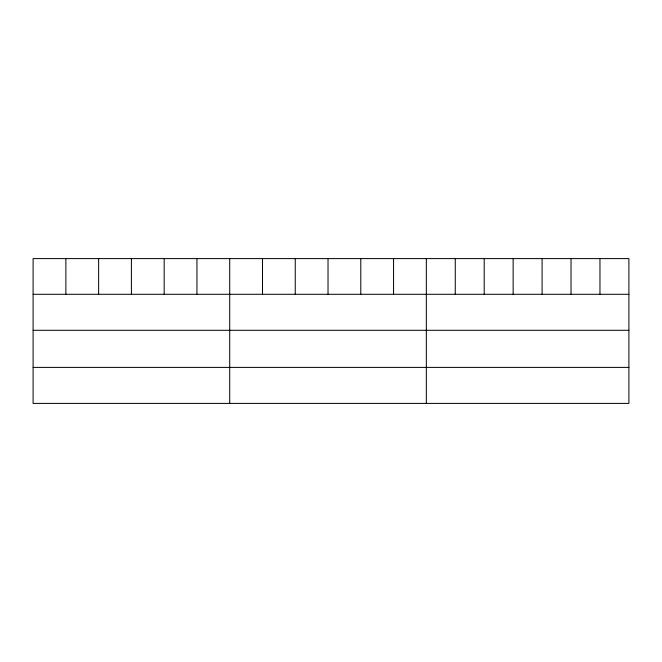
<?xml version="1.0" encoding="UTF-8"?>
<svg xmlns="http://www.w3.org/2000/svg" width="662" height="662" viewBox="0 0 662 662"><rect width="100%" height="100%" fill="white"/><g stroke="black" fill="none" stroke-linecap="round" stroke-linejoin="round"><path stroke-width="0.99" d="M628.9 294.292L628.9 403.398L33.1 403.398L33.1 258.602L628.9 258.602L628.9 294.292L33.1 294.292M33.1 330.297L628.9 330.297M33.1 367.393L628.9 367.393M599.962 258.602L599.962 294.292M571.025 258.602L571.025 294.292M542.087 258.602L542.087 294.292M513.141 258.602L513.141 294.292M484.203 258.602L484.203 294.292M455.266 258.602L455.266 294.292M426.328 258.602L426.328 403.398M393.559 258.602L393.559 294.292M360.79 258.602L360.79 294.292M328.021 258.602L328.021 294.292M295.252 258.602L295.252 294.292M262.483 258.602L262.483 294.292M229.714 258.602L229.714 403.398M196.945 258.602L196.945 294.292M164.176 258.602L164.176 294.292M131.407 258.602L131.407 294.292M98.638 258.602L98.638 294.292M65.869 258.602L65.869 294.292"/></g></svg>
